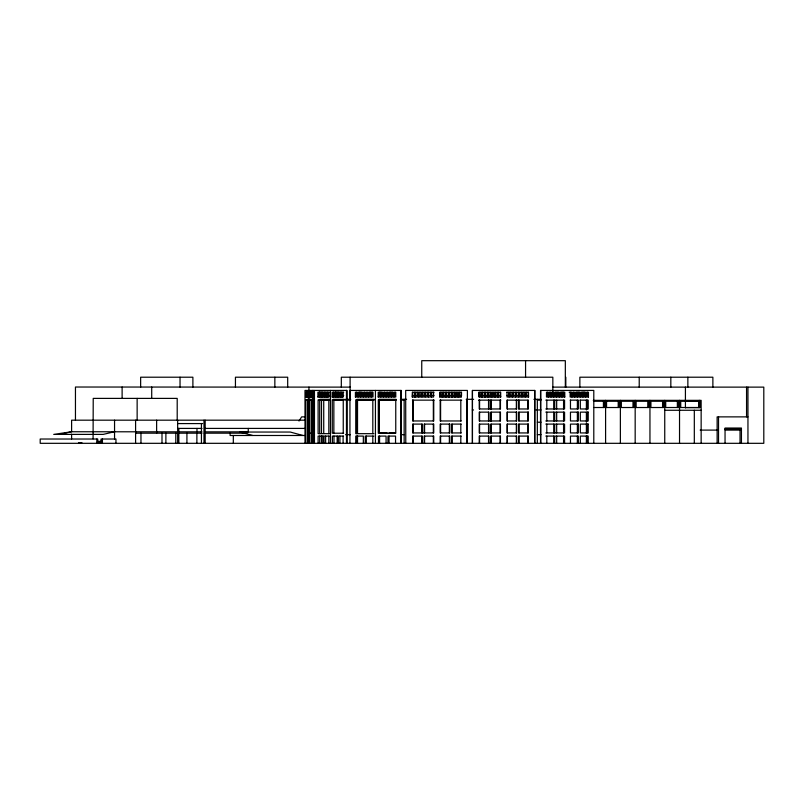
<?xml version="1.0" encoding="UTF-8"?>
<svg xmlns="http://www.w3.org/2000/svg" width="804" height="804" viewBox="0 0 804 804"><rect width="100%" height="100%" fill="white"/><g stroke="black" fill="none" stroke-linecap="round" stroke-linejoin="round"><path stroke-width="1.21" d="M699.259 400.352L699.259 407.517M412.311 397.005L412.311 392.241L414.884 392.241L414.884 395.488L414.462 397.005L412.311 397.005L412.723 392.241M417.648 392.241L417.648 397.005L415.497 397.005L415.909 392.241M420.834 392.241L420.834 397.005L418.683 397.005L419.095 392.241M424.02 392.241L424.02 397.005L421.869 397.005L422.281 392.241M427.205 392.241L427.205 397.005L425.055 397.005L425.467 392.241M430.391 392.241L430.391 397.005L428.241 397.005L428.653 392.241M433.577 392.241L433.577 397.005L431.426 397.005L431.838 392.241M439.818 397.005L439.818 392.241L442.401 392.241L442.401 395.488L441.979 397.005L439.818 397.005L440.24 392.241M443.004 397.005L443.004 392.241L445.587 392.241L445.587 395.488L445.165 397.005L443.004 397.005L443.426 392.241M446.19 397.005L446.19 392.241L448.773 392.241L448.773 395.488L448.351 397.005L446.19 397.005L446.612 392.241M449.386 397.005L449.386 392.241L451.959 392.241L451.959 395.488L451.536 397.005L449.386 397.005L449.798 392.241M452.572 397.005L452.572 392.241L455.144 392.241L455.144 395.488L454.722 397.005L452.572 397.005L452.984 392.241M455.757 397.005L455.757 392.241L458.33 392.241L458.33 395.488L457.908 397.005L455.757 397.005L456.169 392.241M458.943 397.005L458.943 392.241L461.516 392.241L461.516 395.488L461.094 397.005L458.943 397.005L459.355 392.241M299.008 421.045L301.651 416.874L305.419 416.874M355.418 397.005L355.418 392.241L357.207 392.241L357.207 397.005L355.418 397.005L356.504 395.488L356.504 392.241M359.84 392.241L359.84 397.005L358.061 397.005L359.147 395.488L359.147 392.241M358.061 397.005L358.061 392.241L362.473 392.241L362.473 397.005L360.694 397.005L361.78 395.488L361.78 392.241M363.328 397.005L363.328 392.241L365.116 392.241L365.116 397.005L363.328 397.005L364.413 395.488L364.413 392.241M365.961 397.005L365.961 392.241L367.75 392.241L367.75 397.005L365.961 397.005L367.046 395.488L367.046 392.241M370.383 392.241L370.383 397.005L368.604 397.005L369.689 395.488L369.689 392.241M368.604 397.005L368.604 392.241L373.016 392.241L373.016 397.005L371.237 397.005L372.322 395.488L372.322 392.241M379.97 392.241L379.97 397.005L378.181 397.005L379.267 395.488L379.267 392.241M378.181 397.005L378.181 392.241L382.603 392.241L382.603 397.005L380.815 397.005L381.9 395.488L381.9 392.241M383.458 397.005L383.458 392.241L385.237 392.241L385.237 397.005L383.458 397.005L384.543 395.488L384.543 392.241M386.091 397.005L386.091 392.241L387.87 392.241L387.87 397.005L386.091 397.005L387.176 395.488L387.176 392.241M390.513 392.241L390.513 397.005L388.724 397.005L389.809 395.488L389.809 392.241M388.724 397.005L388.724 392.241L393.146 392.241L393.146 397.005L391.357 397.005L392.452 395.488L392.452 392.241M394 397.005L394 392.241L395.779 392.241L395.779 397.005L394 397.005L395.086 395.488L395.086 392.241M329.419 392.241L317.902 392.241L317.902 397.005L319.479 395.488L319.479 392.241M319.56 392.241L319.56 397.005L321.138 395.488L321.138 392.241M321.218 392.241L321.218 397.005L322.796 395.488M322.866 392.241L322.866 397.005L324.454 395.488M324.525 392.241L324.525 397.005L326.102 395.488M326.183 392.241L326.183 397.005L327.761 395.488M327.841 392.241L327.841 397.005L329.419 395.488M343.72 392.241L332.203 392.241L332.203 397.005L333.781 395.488M333.781 392.241L333.861 397.005L335.439 395.488L335.439 392.241M335.509 392.241L335.509 397.005L337.097 395.488L337.097 392.241M337.167 392.241L337.167 397.005L338.745 395.488L338.745 392.241L338.826 397.005L339.941 397.005L339.941 392.241M338.826 397.005L340.404 395.488L340.404 392.241L340.484 397.005L341.599 397.005L341.599 392.241M340.484 397.005L342.062 395.488M342.062 392.241L342.132 397.005L343.72 395.488M60.25 434.391L71.606 431.748L201.985 431.848M114.55 431.748L103.193 434.391L53.717 434.391L71.606 431.748L71.606 420.18L305.52 420.18M350.303 387.126L75.455 387.025L75.455 420.18M552.84 387.126L763.8 387.126L763.8 443.316L40.2 443.316L40.2 439.024L97.726 439.024L97.726 441.999M534.74 390.432L534.74 443.316L534.811 390.432L472.39 390.432L472.39 443.316M418.07 392.241L415.497 392.241L415.497 397.005M421.256 392.241L418.683 392.241L418.683 397.005M424.442 392.241L421.869 392.241L421.869 397.005M427.627 392.241L425.055 392.241L425.055 397.005M430.813 392.241L428.241 392.241L428.241 397.005M433.999 392.241L431.426 392.241L431.426 397.005M506.701 392.241L509.193 392.241L509.193 397.005L507.012 397.005L507.012 392.241M509.927 392.241L512.419 392.241L512.419 397.005L510.238 397.005L510.238 392.241M513.143 392.241L515.645 392.241L515.645 397.005L513.465 397.005L513.465 392.241M516.369 392.241L518.871 392.241L518.871 397.005L516.681 397.005L516.681 392.241M519.595 392.241L522.087 392.241L522.087 397.005L519.907 397.005L519.907 392.241M522.821 392.241L525.313 392.241L525.313 397.005L523.133 397.005L523.133 392.241M526.037 392.241L528.54 392.241L528.54 397.005L526.359 397.005L526.359 392.241M569.152 392.241L572.006 392.241L572.006 397.005L570.147 397.005L570.147 392.241M359.147 395.488L360.926 395.488M369.689 395.488L371.468 395.488M379.267 395.488L381.056 395.488M412.723 395.488L414.884 395.488M415.909 395.488L418.07 395.488M419.095 395.488L421.256 395.488M422.281 395.488L424.442 395.488M425.467 395.488L427.627 395.488M428.653 395.488L430.813 395.488M431.838 395.488L433.999 395.488M440.24 395.488L442.401 395.488M443.426 395.488L445.587 395.488M446.612 395.488L448.773 395.488M449.798 395.488L451.959 395.488M452.984 395.488L455.144 395.488M456.169 395.488L458.33 395.488M459.355 395.488L461.516 395.488M478.852 395.488L481.033 395.488L481.355 397.005L479.174 397.005L478.852 395.488L478.852 392.241L481.355 392.241L481.355 397.005M482.078 395.488L484.259 395.488L484.581 397.005L482.39 397.005L482.078 395.488L482.078 392.241L484.581 392.241L484.581 397.005M485.304 395.488L487.485 395.488L487.797 397.005L485.616 397.005L485.304 395.488L485.304 392.241L487.797 392.241L487.797 397.005M488.53 395.488L490.711 395.488L491.023 397.005L488.842 397.005L488.53 395.488L488.53 392.241L491.023 392.241L491.023 397.005M491.746 395.488L493.937 395.488L494.249 397.005L492.068 397.005L491.746 395.488L491.746 392.241L494.249 392.241L494.249 397.005M494.973 395.488L497.153 395.488L497.475 397.005L495.294 397.005L494.973 395.488L494.973 392.241L497.475 392.241L497.475 397.005M498.199 395.488L500.379 395.488L500.691 397.005L498.51 397.005L498.199 395.488L498.199 392.241L500.691 392.241L500.691 397.005M506.701 395.488L508.882 395.488L509.193 397.005M509.927 395.488L512.108 395.488L512.419 397.005M513.143 395.488L515.324 395.488L515.645 397.005M516.369 395.488L518.55 395.488L518.871 397.005M519.595 395.488L521.776 395.488L522.087 397.005M522.821 395.488L525.002 395.488L525.313 397.005M526.037 395.488L528.228 395.488L528.54 397.005M556.438 395.488L558.298 395.488L559.293 397.005L557.433 397.005L557.433 392.241M577.372 395.488L579.232 395.488L580.227 397.005L578.377 397.005L578.377 392.241M582.86 395.488L584.719 395.488L585.714 397.005L583.855 397.005L583.855 392.241M317.902 397.005L319.027 397.005L319.027 392.241M319.56 397.005L320.675 397.005L320.675 392.241M321.218 397.005L322.334 397.005L322.334 392.241M322.866 397.005L323.992 397.005L323.992 392.241M324.525 397.005L325.65 397.005L325.65 392.241M326.183 397.005L327.298 397.005L327.298 392.241M327.841 397.005L328.957 397.005L328.957 392.241M332.203 397.005L333.318 397.005L333.318 392.241M333.861 397.005L334.977 397.005L334.977 392.241M335.509 397.005L336.635 397.005L336.635 392.241M337.167 397.005L338.293 397.005L338.293 392.241M342.132 397.005L343.258 397.005L343.258 392.241M548.328 397.005L546.469 397.005L546.469 392.241L548.328 392.241L548.328 397.005L547.323 395.488L547.323 392.241M551.072 397.005L549.212 397.005L549.212 392.241L551.072 392.241L551.072 397.005L550.067 395.488L550.067 392.241M553.805 397.005L551.956 397.005L551.956 392.241L553.805 392.241L553.805 397.005L552.81 395.488M556.549 392.241L556.549 397.005L554.7 397.005L554.7 392.241L559.293 392.241L559.293 397.005M562.036 392.241L562.036 397.005L560.177 397.005L560.177 392.241L564.78 392.241L564.78 397.005L562.921 397.005L562.921 392.241M574.749 397.005L572.89 397.005L572.89 392.241L574.749 392.241L574.749 397.005L573.744 395.488L573.744 392.241M577.493 392.241L577.493 397.005L575.634 397.005L575.634 392.241L580.227 392.241L580.227 397.005M582.97 392.241L582.97 397.005L581.121 397.005L581.121 392.241L585.714 392.241L585.714 397.005M588.458 397.005L586.598 397.005L586.598 392.241L588.458 392.241L588.458 397.005L587.453 395.488L587.453 392.241M307.138 399.317L311.851 399.317M319.831 399.317L329.61 399.317M333.278 399.317L344.283 399.317M345.619 399.317L350.745 399.317M356.845 399.317L374.051 399.317M378.965 399.317L396.171 399.317M400.352 399.317L406.593 399.317M466.199 399.317L473.636 399.317M533.916 399.317L541.012 399.317M309.419 399.849L305.882 399.849L305.882 443.316M329.218 399.849L318.113 399.849L318.113 433.668L329.218 433.668M373.9 399.849L355.75 399.849L355.75 433.668L373.9 433.668M343.609 399.91L332.273 399.91L332.273 433.225L343.609 433.225M307.138 400.141L311.932 400.141M319.067 400.141L329.811 400.141M333.278 400.141L344.283 400.141M345.619 400.141L350.484 400.141M356.845 400.141L374.051 400.141M378.965 400.141L396.171 400.141M400.472 400.141L404.151 400.141M412.442 400.141L434.1 400.141M440.029 400.141L461.717 400.141M478.491 400.141L500.842 400.141M537.333 400.141L541.012 400.141M545.815 400.141L564.569 400.141L564.569 408.965L545.815 408.965M570.167 400.141L578.357 400.141L578.357 408.965L570.468 408.965L570.468 400.141M579.965 400.141L588.216 400.141L588.216 408.965L580.327 408.965L580.327 400.141M593.272 400.352L701.148 400.352L701.148 443.316M685.119 401.055L699.691 401.055M594.096 401.266L604.528 401.266L604.528 407.517L594.096 407.517M605.452 401.266L619.311 401.266L619.311 407.517L605.452 407.517M635.029 401.266L648.888 401.266L648.888 407.517L635.029 407.517M685.119 407.598L699.691 407.598M472.34 409.97L473.536 409.97M536.097 409.97L541.012 409.97M664.747 410.261L701.148 410.261M545.815 412.14L554.71 412.14L554.71 420.964M555.675 412.14L564.569 412.14L564.569 420.964L545.815 420.964M747.951 416.874L717.128 416.874L717.128 443.316M461.235 420.964L440.19 420.964L440.19 400.141M537.333 422.211L541.012 422.211M177.654 423.577L202.618 423.577M461.235 424.1L451.647 424.1L451.647 432.934L461.235 432.934M545.815 424.1L554.71 424.1L554.71 432.934M555.675 424.1L564.569 424.1L564.569 432.934L545.815 432.934M177.654 428.411L201.985 428.411M204.487 428.411L305.49 428.411M724.816 429.034L741.439 429.034M700.153 430.1L717.711 430.1M725.238 430.1L740.283 430.1M204.487 431.848L248.245 431.848L248.245 428.411M379.568 432.934L387.156 432.934M389.046 432.934L395.548 432.934M135.595 433.175L201.985 433.175M204.266 433.175L246.999 433.175M309.299 433.225L311.118 433.225M345.619 434.673L350.484 434.673M400.472 434.673L404.151 434.673M537.333 434.673L541.012 434.673M305.379 435.487L230.105 435.487L230.105 433.175M323.268 436.09L318.113 436.09L318.113 443.316M329.218 436.09L324.062 436.09L324.062 443.316M337.549 436.09L332.394 436.09L332.394 443.316M343.499 436.09L338.343 436.09L338.343 443.316M373.9 436.09L365.227 436.09L365.227 443.316M461.235 436.09L451.647 436.09L451.647 443.316M545.815 436.09L554.71 436.09L554.71 443.316M555.675 436.09L564.569 436.09L564.569 443.316M97.726 441.336L101.917 441.336M101.917 441.999L97.284 441.999L97.284 442.662M81.918 442.662L78.561 442.662L78.561 443.316M96.842 442.662L101.475 442.662L101.475 441.999M302.947 435.487L290.274 432.049L239.994 432.049L252.677 435.487M582.97 397.005L581.975 395.488L581.975 392.241M577.493 397.005L576.488 395.488L576.488 392.241M572.006 397.005L571.001 395.488L571.001 392.241M564.78 397.005L563.775 395.488L563.775 392.241M562.036 397.005L561.031 395.488L561.031 392.241M556.549 397.005L555.554 395.488L555.554 392.241M747.951 387.126L747.951 443.316M746.554 387.126L746.554 416.874M741.439 443.316L741.439 428.04L725.047 428.04L725.047 443.316M740.042 429.034L740.042 443.316M718.525 416.874L718.525 443.316M712.877 387.126L712.877 377.207L579.865 377.207L579.865 387.126M698.907 401.055L698.907 407.598M694.314 410.261L694.314 443.316M687.862 377.207L687.862 387.126M685.42 387.126L685.42 407.829M680.727 407.517L680.727 401.307L700.364 401.307L700.364 407.517L665.712 407.517L665.712 401.266L678.465 401.266L678.465 407.517M679.531 400.352L679.531 443.316M677.36 401.266L677.36 407.517M670.827 377.207L670.827 387.126M664.747 400.352L664.747 443.316M662.576 401.266L662.576 407.517M649.954 400.352L649.954 443.316M647.783 401.266L647.783 407.517M639.22 377.207L639.22 387.126M636.135 401.266L636.135 407.517M635.17 400.352L635.17 443.316M632.999 401.266L632.999 407.517M620.376 400.352L620.376 443.316M618.206 401.266L618.206 407.517M606.558 401.266L606.558 407.517M605.593 400.352L605.593 443.316M603.422 401.266L603.422 407.517M593.794 443.316L593.794 390.432L540.529 390.432L540.529 443.316M588.216 443.316L588.216 436.09L580.327 436.09L580.327 443.316M587.221 400.141L587.221 408.965M587.221 412.14L587.221 420.964M587.221 424.1L587.221 432.934M587.221 436.09L587.221 443.316M586.387 400.141L586.387 409.95M586.387 412.402L586.387 422.211M586.387 423.457L586.387 433.426M586.387 435.909L586.387 443.316M584.719 392.241L584.719 395.488M579.232 392.241L579.232 395.488M578.357 443.316L578.357 436.09L570.468 436.09L570.468 443.316M577.362 400.141L577.362 408.965M577.362 412.14L577.362 420.964M577.362 424.1L577.362 432.934M577.362 436.09L577.362 443.316M565.815 377.207L565.815 387.126M565.333 387.126L565.333 360.684L421.748 360.684L421.748 377.207M563.564 400.141L563.564 408.965M563.564 412.14L563.564 420.964M563.564 424.1L563.564 432.934M563.564 436.09L563.564 443.316M558.298 392.241L558.298 395.488M556.669 400.141L556.669 408.965M556.669 412.14L556.669 420.964M556.669 424.1L556.669 432.934M556.669 436.09L556.669 443.316M554.71 400.141L554.71 408.965M553.705 400.141L553.705 408.965M553.705 412.14L553.705 420.964M553.705 424.1L553.705 432.934M553.705 436.09L553.705 443.316M552.84 395.658L552.84 377.207L341.318 377.207L341.318 387.126M546.81 400.141L546.81 408.965M546.81 412.14L546.81 420.964M546.81 424.1L546.81 432.934M546.81 436.09L546.81 443.316M540.76 390.432L540.76 443.316M537.333 399.317L537.333 443.316M528.258 443.316L528.258 436.09L518.66 436.09L518.66 443.316M528.228 392.241L528.228 395.488M527.947 400.141L527.947 408.965M527.947 412.14L527.947 420.964M527.947 424.1L527.947 432.934M527.947 436.09L527.947 443.316M525.565 360.684L525.565 377.207M525.002 392.241L525.002 395.488M521.776 392.241L521.776 395.488M518.972 400.141L518.972 408.965M518.972 412.14L518.972 420.964M518.972 424.1L518.972 432.934M518.972 436.09L518.972 443.316M518.55 392.241L518.55 395.488M518.66 400.141L518.66 408.965L528.258 408.965L528.258 400.141L506.992 400.141L507.073 408.965L516.66 408.965L516.66 400.141M516.66 443.316L516.66 436.09L507.073 436.09L507.073 443.316M516.349 400.141L516.349 408.965M516.349 412.14L516.349 420.964M516.349 424.1L516.349 432.934M516.349 436.09L516.349 443.316M515.324 392.241L515.324 395.488M512.108 392.241L512.108 395.488M508.882 392.241L508.882 395.488M507.384 400.141L507.384 408.965M507.384 412.14L507.384 420.964M507.384 424.1L507.384 432.934M507.384 436.09L507.384 443.316M500.45 400.141L500.45 408.965L479.254 408.965L479.254 400.141M500.45 443.316L500.45 436.09L490.852 436.09L490.852 443.316M500.379 392.241L500.379 395.488M500.128 400.141L500.128 408.965M500.128 412.14L500.128 420.964M500.128 424.1L500.128 432.934M500.128 436.09L500.128 443.316M498.51 392.241L498.51 397.005M497.153 392.241L497.153 395.488M495.294 392.241L495.294 397.005M493.937 392.241L493.937 395.488M492.068 392.241L492.068 397.005M491.164 400.141L491.164 408.965M491.164 412.14L491.164 420.964M491.164 424.1L491.164 432.934M491.164 436.09L491.164 443.316M490.852 400.141L490.852 408.965M490.852 420.964L490.852 412.14L500.45 412.14L500.45 420.964L479.254 420.964L479.254 412.14L488.852 412.14L488.852 420.964M490.852 432.934L490.852 424.1L500.45 424.1L500.45 432.934L479.254 432.934L479.254 424.1L488.852 424.1L488.852 432.934M490.711 392.241L490.711 395.488M488.842 392.241L488.842 397.005M488.852 400.141L488.852 408.965M488.852 443.316L488.852 436.09L479.254 436.09L479.254 443.316M488.541 400.141L488.541 408.965M488.541 412.14L488.541 420.964M488.541 424.1L488.541 432.934M488.541 436.09L488.541 443.316M487.485 392.241L487.485 395.488M485.616 392.241L485.616 397.005M484.259 392.241L484.259 395.488M482.39 392.241L482.39 397.005M481.033 392.241L481.033 395.488M479.576 400.141L479.576 408.965M479.576 412.14L479.576 420.964M479.576 424.1L479.576 432.934M479.576 436.09L479.576 443.316M479.174 392.241L479.174 397.005M472.461 390.432L472.461 443.316M467.295 443.316L467.395 390.432L405.678 390.432L405.779 443.316M466.742 399.317L466.742 443.316M461.094 392.241L461.094 397.005M460.813 400.141L460.813 420.964M460.813 424.1L460.813 432.934M460.813 436.09L460.813 443.316M457.908 392.241L457.908 397.005M454.722 392.241L454.722 397.005M452.059 424.1L452.059 432.934M452.059 436.09L452.059 443.316M451.536 392.241L451.536 397.005M449.778 443.316L449.778 436.09L440.19 436.09L440.19 443.316M449.356 424.1L449.356 432.934M449.356 436.09L449.356 443.316M448.351 392.241L448.351 397.005M445.165 392.241L445.165 397.005M441.979 392.241L441.979 397.005M440.602 400.141L440.602 420.964M440.602 424.1L440.602 432.934M440.602 436.09L440.602 443.316M433.748 400.141L433.748 420.964L412.703 420.964L412.703 400.141M433.748 443.316L433.748 436.09L424.16 436.09L424.16 443.316M433.336 400.141L433.336 420.964M433.336 424.1L433.336 432.934M433.336 436.09L433.336 443.316M424.582 424.1L424.582 432.934M424.582 436.09L424.582 443.316M424.16 432.934L424.16 424.1L433.748 424.1L433.748 432.934L412.703 432.934L412.703 424.1L422.301 424.1L422.301 432.934M422.301 443.316L422.301 436.09L412.703 436.09L412.703 443.316M421.879 424.1L421.879 432.934M421.879 436.09L421.879 443.316M414.462 392.241L414.462 397.005M413.125 400.141L413.125 420.964M413.125 424.1L413.125 432.934M413.125 436.09L413.125 443.316M404.151 399.317L404.151 443.316M401.166 443.316L401.166 390.432L349.941 390.432L349.941 443.316M400.915 390.432L400.915 443.316M395.548 443.316L395.548 436.09L387.96 436.09L387.96 443.316M391.357 392.241L391.357 397.005M389.046 436.09L389.046 443.316M386.071 443.316L386.071 436.09L378.483 436.09L378.483 443.316M380.815 392.241L380.815 397.005M379.568 436.09L379.568 443.316M379.387 399.91L379.387 433.225M375.428 390.432L375.428 443.316M372.815 399.849L372.815 433.668M372.815 436.09L372.815 443.316M371.237 392.241L371.237 397.005M366.312 436.09L366.312 443.316M363.338 443.316L363.338 436.09L355.75 436.09L355.75 443.316M360.694 392.241L360.694 397.005M357.529 400.141L357.529 433.436M357.529 435.909L357.529 443.316M356.835 399.849L356.835 433.668M356.835 436.09L356.835 443.316M350.102 377.207L350.102 399.317M346.856 443.316L346.856 390.432L314.454 390.432L314.454 443.316M346.715 390.432L346.715 443.316M346.474 390.432L346.474 443.316M343.248 399.91L343.248 433.225M343.107 436.09L343.107 443.316M339.921 436.09L339.921 443.316M337.157 436.09L337.157 443.316M333.972 436.09L333.972 443.316M333.851 399.91L333.851 433.225M330.464 390.432L330.464 443.316M328.826 399.849L328.826 433.668M328.826 436.09L328.826 443.316M325.64 436.09L325.64 443.316M323.731 400.141L323.731 433.436M322.876 436.09L322.876 443.316M321.499 400.141L321.499 433.446M321.499 435.919L321.499 443.316M319.69 399.849L319.69 433.668M319.69 436.09L319.69 443.316M314.213 443.316L314.213 390.432L304.997 390.432L304.997 443.316M313.158 390.432L313.158 443.316M312.726 390.432L312.726 443.316M311.942 443.316L311.942 399.91L309.299 399.91L309.299 443.316M311.681 392.241L311.681 397.005M311.55 392.241L311.55 397.005M311.279 392.241L311.279 397.005M311.148 392.241L311.148 397.005M311.118 399.91L311.118 443.316M310.877 392.241L310.877 397.005M310.746 392.241L310.746 397.005M310.344 392.241L310.475 397.005M310.083 392.241L310.083 397.005M309.952 392.241L309.952 397.005M309.681 392.241L309.681 397.005M309.55 392.241L309.55 397.005M308.947 387.126L308.857 443.316M308.465 399.849L308.465 443.316M308.223 392.241L308.223 397.005M308.093 392.241L308.093 397.005M307.821 392.241L307.821 397.005M307.701 392.241L307.701 397.005M307.701 399.849L307.771 443.316M307.429 392.241L307.429 397.005M307.299 392.241L307.299 397.005M307.027 392.241L307.027 397.005M306.897 392.241L306.897 397.005M306.495 392.241L306.625 397.005M306.223 392.241L306.223 397.005M306.103 392.241L306.103 397.005M287.691 387.126L287.691 377.207L235.441 377.207L235.441 387.126M274.847 377.207L274.847 387.126M233.321 435.487L233.321 443.316M205.171 420.18L205.171 443.316M203.985 420.18L203.985 443.316M201.432 423.577L201.432 443.316M196.98 428.411L196.98 433.175M196.879 433.175L196.879 443.316M192.89 387.126L192.89 377.207L140.64 377.207L140.64 387.226M186.92 433.175L186.92 443.316M180.036 377.207L180.036 387.126M178.84 428.411L178.84 443.316M177.654 420.18L177.654 443.316M177.202 420.18L177.202 398.392L93.224 398.392L93.083 438.843M175.795 433.175L175.795 443.316M165.885 433.175L165.885 443.316M161.996 433.175L161.996 443.316M156.629 420.18L156.629 433.175M151.715 387.025L151.715 398.392M140.961 433.175L140.961 443.316M137.142 398.392L137.142 420.18M135.595 420.18L135.595 443.316M122.118 387.025L122.118 398.392M115.947 443.316L115.947 439.024L101.033 439.024L101.033 443.316M114.55 420.18L114.55 439.024M102.43 439.024L102.43 443.316M96.842 439.024L96.842 443.316M81.214 442.662L81.214 443.316M71.606 434.15L71.606 438.944M308.495 392.241L305.832 392.241L305.832 397.005L308.495 397.005L308.495 392.241M311.942 392.241L309.279 392.241L309.279 397.005L311.942 397.005L311.942 392.241M395.759 399.91L378.302 399.91L378.302 433.225L395.759 433.225L395.759 399.91M634.105 401.266L621.351 401.266L621.351 407.517L634.105 407.517L634.105 401.266M663.682 401.266L650.928 401.266L650.928 407.517L663.682 407.517L663.682 401.266M516.66 412.14L507.073 412.14L507.073 420.964L516.66 420.964L516.66 412.14M528.258 412.14L518.66 412.14L518.66 420.964L528.258 420.964L528.258 412.14M578.357 412.14L570.468 412.14L570.468 420.964L578.357 420.964L578.357 412.14M588.216 412.14L580.327 412.14L580.327 420.964L588.216 420.964L588.216 412.14M449.778 424.1L440.19 424.1L440.19 432.934L449.778 432.934L449.778 424.1M516.66 424.1L507.073 424.1L507.073 432.934L516.66 432.934L516.66 424.1M528.258 424.1L518.66 424.1L518.66 432.934L528.258 432.934L528.258 424.1M578.357 424.1L570.468 424.1L570.468 432.934L578.357 432.934L578.357 424.1M588.216 424.1L580.327 424.1L580.327 432.934L588.216 432.934L588.216 424.1"/></g></svg>
